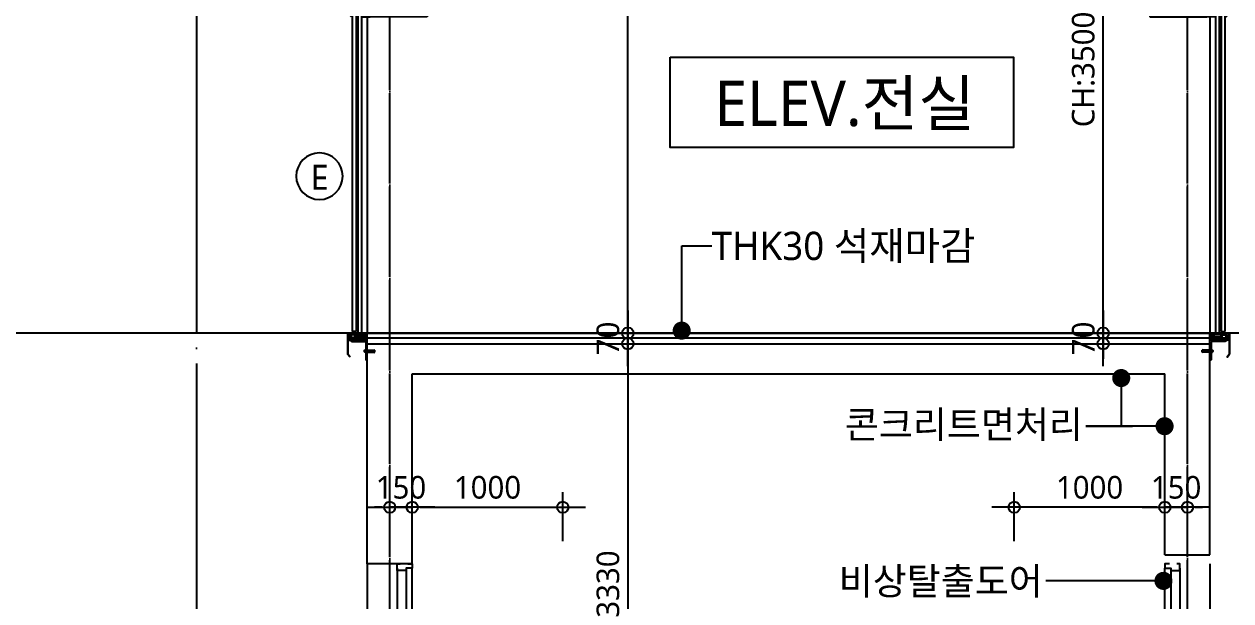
# Model space of a CAD drawing. Header units: millimetres. Extents: x 81033 to 452328, y -17390 to 42241.
# Drawn here: x 385356 to 393374, y 6438 to 10264 of the extents above; entities that cross this region are included whole.
import ezdxf
from ezdxf.enums import TextEntityAlignment as Align

# ---------------------------------------------------------------- set-up
doc = ezdxf.new("R2010")
doc.units = ezdxf.units.MM
doc.header["$LTSCALE"] = 100
doc.header["$MEASUREMENT"] = 0
doc.header["$PDSIZE"] = -10
doc.linetypes.add('CEN', pattern=[62, 60, -1, 0, -1])
doc.layers.get('0').update_dxf_attribs({"linetype": 'CONTINUOUS'})
doc.layers.get('Defpoints').update_dxf_attribs({"color": 171, "linetype": 'CONTINUOUS'})
doc.layers.add('1-골조', color=2, linetype='CONTINUOUS', lineweight=0)
for name, color, linetype in [('A-CORE-ELEV', 5, 'CONTINUOUS'), ('A-DOOR', 4, 'CONTINUOUS'), ('A-FIN-6', 6, 'CONTINUOUS'), ('A-SYM', 7, 'CONTINUOUS'), ('CEN', 1, 'CEN'), ('CEN(ST)', 1, 'CEN'), ('CON', 2, 'CONTINUOUS'), ('FIN', 8, 'CONTINUOUS'), ('NDIM', 7, 'CONTINUOUS'), ('TEXT(MIN)', 7, 'CONTINUOUS'), ('TEXT(NOTE小)', 1, 'CONTINUOUS'), ('TEXT(노트)', 7, 'CONTINUOUS'), ('TEXT(실명)', 3, 'CONTINUOUS'), ('XREF', 7, 'CONTINUOUS')]:
    doc.layers.add(name, color=color, linetype=linetype)
doc.styles.add('CGS', font='cgse', dxfattribs={"bigfont": 'cgs'})
doc.styles.add('나눔바른고딕', font='NanumBarunGothic.ttf')
doc.dimstyles.new('NDIM 1200', dxfattribs={"dimscale": 75, "dimtxt": 3, "dimasz": 1, "dimexe": 2, "dimexo": 2, "dimgap": 1, "dimtad": 1, "dimdec": 0, "dimdsep": 46, "dimtxsty": 'CGS', "dimblk": 'DOT0', "dimcen": 1, "dimdle": 8, "dimclrd": 256, "dimclre": 256, "dimclrt": 256, "dimadec": 0, "dimazin": 0, "dimtfac": 1, "dimtdec": 0, "dimtix": 1, "dimtmove": 2, "dimatfit": 3, "dimldrblk": 'DOT0', "dimfxl": 1, "dimtolj": 1, "dimtzin": 0, "dimlwd": -1, "dimlwe": -1, "dimarcsym": 0})

# ---------------------------------------------------------------- blocks, each defined once
blk = doc.blocks.new('A$C25f2d0dc')
at = {"layer": '1-골조'}
blk.add_line((0, 0), (300, 0), dxfattribs=at)
at = {"layer": 'A-CORE-ELEV', "color": 6, "linetype": 'Continuous'}
for p, q in [((-120, 45), (-120, 86)), ((-117, 45), (-117, 86)), ((-31, 90), (-116, 90)), ((-31, 87), (-116, 87)), ((-30, -10), (-30, 86)), ((-27, -10), (-27, 86)), ((-13.1, 128.2), (-14, 129)), ((-14, 127.5), (-13.1, 128.2)), ((-13.1, 121.5), (-14, 122.3)), ((-13.1, 121.5), (-14, 120.7)), ((-13.1, 128.2), (-7.2, 128.2)), ((-7.2, 121.5), (-13.1, 121.5)), ((-6, 132.1), (46.7, 134.6)), ((-6, 132.1), (50.8, 132.1)), ((-6, 117.7), (46.7, 115.3)), ((-6, 117.7), (50.8, 117.7)), ((46.7, 115.3), (46.7, 134.6)), ((50.8, 117.7), (50.8, 132.1)), ((-120, 78.4), (-121.5, 78.4)), ((-121.5, 78.4), (-121.5, -39.1)), ((-120, 78.4), (-120, -39.1)), ((-117, 45), (-120, 45)), ((-30, 10), (-31.5, 10)), ((-31.5, -45), (-31.5, 10)), ((-30, -45), (-30, 10)), ((-9.5, 2), (-30, 2)), ((0, 15), (-9.5, 2)), ((-104.7, -60), (-120.9, -40.7)), ((-103.6, -59), (-119.8, -39.7)), ((-104.7, -60), (-103.6, -59)), ((-30, -45), (-31.5, -45)), ((-27, -10), (-30, -10)), ((-28.5, -31.5), (18.5, -31.5)), ((-28.5, -34.5), (18.5, -34.5)), ((0, -2216.4), (0, -2160)), ((-130, -2165), (-130, -2299.6)), ((-128.5, -2165), (-128.5, -2299.1)), ((-3.5, -2190), (-128.5, -2190)), ((-128.5, -2206.4), (-3.5, -2206.4)), ((-125.5, -2193), (-125.5, -2203.4)), ((-6.5, -2193), (-125.5, -2193)), ((-125.5, -2203.4), (-6.5, -2203.4)), ((-6.5, -2193), (-6.5, -2203.4)), ((-3.5, -2190), (-3.5, -2206.4)), ((-113.5, -2319.4), (-130, -2299.6)), ((-112.3, -2318.4), (-128.5, -2299.1)), ((-113.5, -2319.4), (-112.3, -2318.4)), ((-15.1, -2275.9), (-16, -2275.1)), ((-16, -2276.6), (-15.1, -2275.9)), ((-15.1, -2282.6), (-16, -2281.8)), ((-15.1, -2282.6), (-16, -2283.3)), ((-15.1, -2275.9), (-9.2, -2275.9)), ((-9.2, -2282.6), (-15.1, -2282.6)), ((-8, -2271.9), (46.7, -2269.5)), ((-8, -2271.9), (50.8, -2271.9)), ((-8, -2286.3), (46.7, -2288.8)), ((-8, -2286.3), (50.8, -2286.3)), ((46.7, -2288.8), (46.7, -2269.5)), ((50.8, -2286.3), (50.8, -2271.9))]:
    blk.add_line(p, q, dxfattribs=at)
at = {"layer": 'A-CORE-ELEV', "color": 4, "linetype": 'Continuous'}
for p, q in [((-98.6, -45), (-98.6, -2149)), ((-98.6, -45), (-73.6, -45)), ((-73.6, -45), (-73.6, -2149)), ((-61.5, -45), (-61.5, -2163.1)), ((-61.5, -45), (-36.5, -45)), ((-36.5, -45), (-36.5, -2163.1)), ((-73.6, -2149), (-98.6, -2149)), ((-36.5, -2163.1), (-61.5, -2163.1))]:
    blk.add_line(p, q, dxfattribs=at)
at = {"layer": 'A-CORE-ELEV', "color": 9, "linetype": 'Continuous'}
blk.add_line((0, -60), (0, -2160), dxfattribs=at)
at = {"layer": 'A-CORE-ELEV', "color": 6, "linetype": 'Continuous'}
for points in [[(-65, 90), (0, 90), (0, 155), (-2, 155, 0.414214), (-6, 151), (-6, 100, -0.414214), (-10, 96), (-61, 96, 0.414214), (-65, 92)], [(16.6, -27, -0.414214), (18.6, -29), (18.6, -30), (-6.4, -30), (-6.4, 2), (-5.4, 2, -0.414214), (-3.4, 0), (-3.4, -25, 0.414214), (-1.4, -27)], [(-8, -2220.4), (-8, -2334, 0.414214), (-2, -2340), (0, -2340), (0, -2206.4), (-108.5, -2206.4), (-108.5, -2208.4, 0.414214), (-102.5, -2214.4), (-14, -2214.4, -0.414214)]]:
    blk.add_lwpolyline(points, format="xyb", close=True, dxfattribs=at)
for points in [[(-14, 128.1), (-17.7, 128.1), (-17.7, 121.5), (-14, 121.5)], [(-7.2, 117.9), (-13.1, 117.9), (-14, 118.9), (-14, 131.1), (-13.1, 132), (-7.2, 132)], [(-6, 115.6), (-7.2, 115.6), (-7.2, 134.3), (-6, 134.3)], [(-16, -2276), (-19.7, -2276), (-19.7, -2282.6), (-16, -2282.6)], [(-9.2, -2286.2), (-15.1, -2286.2), (-16, -2285.2), (-16, -2273), (-15.1, -2272.1), (-9.2, -2272.1)], [(-8, -2288.5), (-9.2, -2288.5), (-9.2, -2269.8), (-8, -2269.8)]]:
    blk.add_lwpolyline(points, dxfattribs=at)
for points in [[(18.5, -58.5), (-28.5, -58.5), (-28.5, -31.5), (-20, -31.5), (-20, -30), (-30, -30), (-30, -60), (20, -60), (20, -30), (10, -30), (10, -31.5), (18.5, -31.5)], [(-106.4, -2160), (-100.7, -2160), (-100.7, -2162), (-95, -2162), (-95, -2160), (-89.4, -2160), (-89.4, -2162), (-83.7, -2162), (-83.7, -2160), (-78, -2160), (-78, -2162), (-72.4, -2162), (-72.4, -2160), (-63.5, -2160), (-63.5, -2171), (-32.7, -2171), (-32.7, -2160), (-5, -2160), (-5, -2165), (-10, -2165), (-10, -2176), (-5, -2176), (-5, -2185), (-15, -2185), (-15, -2171), (-26.7, -2171), (-26.7, -2185), (-82, -2185), (-82, -2176), (-72, -2176), (-72, -2171), (-115, -2171), (-115, -2176), (-105, -2176), (-105, -2185), (-128.5, -2185), (-128.5, -2165), (-130, -2165), (-130, -2162.5), (-127.5, -2160), (-112, -2160), (-112, -2162), (-106.4, -2162)]]:
    blk.add_lwpolyline(points, close=True, dxfattribs=at)
blk.add_circle((-2.5, -2166), 2.5, dxfattribs=at)
for centre, radius, start, end in [((-116, 86), 4, 90, 180), ((-116, 86), 1, 90, 180), ((-31, 86), 4, 0, 90), ((-31, 86), 1, 0, 90), ((-119, -39.1), 2.5, 180, 220), ((-119, -39.1), 1, 180, 220), ((-2.5, -2157.4), 3.63, 226.39718, 313.60282)]:
    blk.add_arc(centre, radius, start, end, dxfattribs=at)
at = {"layer": 'A-FIN-6'}
for p, q in [((398, -12), (-6, -12)), ((400, -10), (-5.5, -10)), ((398, -58), (20, -58)), ((400, -60), (20, -60)), ((398, -12), (398, -58)), ((400, -10), (400, -60))]:
    blk.add_line(p, q, dxfattribs=at)
blk = doc.blocks.new('DOT0')
blk.add_line((-3, 0), (3, 0))
at = {"color": 6}
blk.add_circle((0, 0), 0.75, dxfattribs=at)
blk = doc.blocks.new('*D1047')
at = {"layer": 'Defpoints', "color": 0, "ltscale": 0.4, "transparency": 16777216}
for p in [(392100.5, 11713.9), (392525.5, 11713.9), (392100.5, 8213.9)]:
    blk.add_point(p, dxfattribs=at)
at = {"layer": 'NDIM', "ltscale": 0.4, "transparency": 16777216}
for p, q in [((392200.5, 11713.9), (392625.5, 11713.9)), ((392525.5, 8263.9), (392525.5, 11663.9)), ((392200.5, 8213.9), (392625.5, 8213.9))]:
    blk.add_line(p, q, dxfattribs=at)
at = {"layer": 'NDIM', "ltscale": 0.4, "transparency": 16777216, "xscale": 50, "yscale": 50, "zscale": 50}
for p, rotation in [((392525.5, 11713.9), 90), ((392525.5, 8213.9), 270)]:
    blk.add_blockref('DOT0', p, dxfattribs=dict(at, rotation=rotation))
at = {"layer": 'NDIM', "ltscale": 0.4, "transparency": 16777216, "insert": (392393.9, 9963.9), "char_height": 150, "attachment_point": 5, "rotation": 90, "style": '나눔바른고딕'}
blk.add_mtext('\\A1;CH:3500', dxfattribs=at)
blk = doc.blocks.new('*D1048')
at = {"layer": 'Defpoints', "color": 0, "ltscale": 0.4, "transparency": 16777216}
for p in [(392100.5, 8213.9), (392100.5, 8143.9), (392525.5, 8143.9)]:
    blk.add_point(p, dxfattribs=at)
at = {"layer": 'NDIM', "ltscale": 0.4, "transparency": 16777216}
for p, q in [((392525.5, 8263.9), (392525.5, 8313.9)), ((392200.5, 8213.9), (392625.5, 8213.9)), ((392525.5, 8213.9), (392525.5, 8143.9)), ((392200.5, 8143.9), (392625.5, 8143.9)), ((392525.5, 8093.9), (392525.5, 8043.9))]:
    blk.add_line(p, q, dxfattribs=at)
at = {"layer": 'NDIM', "ltscale": 0.4, "transparency": 16777216, "xscale": 50, "yscale": 50, "zscale": 50}
for p, rotation in [((392525.5, 8213.9), 270), ((392525.5, 8143.9), 90)]:
    blk.add_blockref('DOT0', p, dxfattribs=dict(at, rotation=rotation))
at = {"layer": 'NDIM', "ltscale": 0.4, "transparency": 16777216, "insert": (392394, 8178.9), "char_height": 150, "attachment_point": 5, "rotation": 90, "style": '나눔바른고딕'}
blk.add_mtext('\\A1;70', dxfattribs=at)
blk = doc.blocks.new('*D1049')
at = {"layer": 'Defpoints', "color": 0, "ltscale": 0.4, "transparency": 16777216}
for p in [(388942.3, 14883.9), (389367.3, 14883.9), (388942.3, 8213.9)]:
    blk.add_point(p, dxfattribs=at)
at = {"layer": 'NDIM', "ltscale": 0.4, "transparency": 16777216}
for p, q in [((389042.3, 14883.9), (389467.3, 14883.9)), ((389367.3, 8263.9), (389367.3, 14833.9)), ((389042.3, 8213.9), (389467.3, 8213.9))]:
    blk.add_line(p, q, dxfattribs=at)
at = {"layer": 'NDIM', "ltscale": 0.4, "transparency": 16777216, "xscale": 50, "yscale": 50, "zscale": 50}
for p, rotation in [((389367.3, 14883.9), 90), ((389367.3, 8213.9), 270)]:
    blk.add_blockref('DOT0', p, dxfattribs=dict(at, rotation=rotation))
at = {"layer": 'NDIM', "ltscale": 0.4, "transparency": 16777216, "insert": (389235.7, 11268.5), "char_height": 150, "attachment_point": 5, "rotation": 90, "style": '나눔바른고딕'}
blk.add_mtext('\\A1;6670', dxfattribs=at)
blk = doc.blocks.new('*D1050')
at = {"layer": 'Defpoints', "color": 0, "ltscale": 0.4, "transparency": 16777216}
for p in [(388942.3, 8213.9), (388942.3, 8143.9), (389367.3, 8143.9)]:
    blk.add_point(p, dxfattribs=at)
at = {"layer": 'NDIM', "ltscale": 0.4, "transparency": 16777216}
for p, q in [((389367.3, 8263.9), (389367.3, 8313.9)), ((389042.3, 8213.9), (389467.3, 8213.9)), ((389367.3, 8213.9), (389367.3, 8143.9)), ((389042.3, 8143.9), (389467.3, 8143.9)), ((389367.3, 8093.9), (389367.3, 8043.9))]:
    blk.add_line(p, q, dxfattribs=at)
at = {"layer": 'NDIM', "ltscale": 0.4, "transparency": 16777216, "xscale": 50, "yscale": 50, "zscale": 50}
for p, rotation in [((389367.3, 8213.9), 270), ((389367.3, 8143.9), 90)]:
    blk.add_blockref('DOT0', p, dxfattribs=dict(at, rotation=rotation))
at = {"layer": 'NDIM', "ltscale": 0.4, "transparency": 16777216, "insert": (389235.8, 8178.9), "char_height": 150, "attachment_point": 5, "rotation": 90, "style": '나눔바른고딕'}
blk.add_mtext('\\A1;70', dxfattribs=at)
blk = doc.blocks.new('ELEV비상도어1')
at = {"color": 252, "linetype": 'Continuous'}
for p, q in [((162555.6, 62412), (162555.6, 63062)), ((162585.6, 63062), (162555.6, 63062)), ((162585.6, 63032), (162555.6, 63032)), ((162558.6, 62412), (162558.6, 63062)), ((162582.6, 62412), (162582.6, 63062)), ((162585.6, 62412), (162585.6, 63062)), ((162585.6, 62752), (162555.6, 62752)), ((162585.6, 62722), (162555.6, 62722)), ((162585.6, 62442), (162555.6, 62442)), ((162585.6, 62412), (162555.6, 62412))]:
    blk.add_line(p, q, dxfattribs=at)
at = {"layer": 'A-DOOR', "color": 8, "linetype": 'Continuous'}
for p, q in [((162585.6, 64182), (162585.6, 62382)), ((162785.6, 64152), (162785.6, 62412))]:
    blk.add_line(p, q, dxfattribs=at)
at = {"layer": 'A-DOOR', "linetype": 'Continuous'}
for points in [[(162855.6, 64182), (162885.6, 64182), (162885.6, 64152), (162845.6, 64152), (162845.6, 64137), (162785.6, 64137), (162785.6, 64152), (162785.6, 64182), (162805.6, 64182)], [(162855.6, 62382), (162885.6, 62382), (162885.6, 62412), (162845.6, 62412), (162845.6, 62427), (162785.6, 62427), (162785.6, 62412), (162785.6, 62382), (162805.6, 62382)]]:
    blk.add_lwpolyline(points, dxfattribs=at)
blk.add_lwpolyline([(162885.6, 64152), (162845.6, 64152), (162845.6, 62412), (162885.6, 62412)], close=True, dxfattribs=at)
blk = doc.blocks.new('*D1081')
at = {"layer": 'Defpoints', "color": 0, "ltscale": 0.4, "transparency": 16777216}
for p in [(388942.3, 8213.9, 0), (388942.3, 4883.9, 0), (389367.3, 4883.9, 0)]:
    blk.add_point(p, dxfattribs=at)
at = {"layer": 'NDIM', "ltscale": 0.4, "transparency": 16777216}
for p, q in [((389042.3, 8213.9, 0), (389467.3, 8213.9, 0)), ((389367.3, 8163.9, 0), (389367.3, 4933.9, 0)), ((389042.3, 4883.9, 0), (389467.3, 4883.9, 0))]:
    blk.add_line(p, q, dxfattribs=at)
at = {"layer": 'NDIM', "ltscale": 0.4, "transparency": 16777216, "xscale": 50, "yscale": 50, "zscale": 50}
for p, rotation in [((389367.3, 8213.9, 0), 90), ((389367.3, 4883.9, 0), 270)]:
    blk.add_blockref('DOT0', p, dxfattribs=dict(at, rotation=rotation))
at = {"layer": 'NDIM', "ltscale": 0.4, "transparency": 16777216, "insert": (389235.7, 6548.9, 0), "char_height": 150, "attachment_point": 5, "rotation": 90, "style": '나눔바른고딕'}
blk.add_mtext('\\A1;3330', dxfattribs=at)
blk = doc.blocks.new('*D1082')
at = {"layer": 'Defpoints', "color": 0, "ltscale": 0.4, "transparency": 16777216}
for p in [(388935.1, 7058.6, 0), (387935.1, 6733.3, 0), (388935.1, 6733.3, 0)]:
    blk.add_point(p, dxfattribs=at)
at = {"layer": 'NDIM', "ltscale": 0.4, "transparency": 16777216}
for p, q in [((387935.1, 6833.3, 0), (387935.1, 7158.6, 0)), ((388935.1, 6833.3, 0), (388935.1, 7158.6, 0)), ((387985.1, 7058.6, 0), (388885.1, 7058.6, 0))]:
    blk.add_line(p, q, dxfattribs=at)
at = {"layer": 'NDIM', "ltscale": 0.4, "transparency": 16777216, "xscale": 50, "yscale": 50, "zscale": 50, "rotation": 180}
blk.add_blockref('DOT0', (387935.1, 7058.6, 0), dxfattribs=at)
at = {"layer": 'NDIM', "ltscale": 0.4, "transparency": 16777216, "xscale": 50, "yscale": 50, "zscale": 50}
blk.add_blockref('DOT0', (388935.1, 7058.6, 0), dxfattribs=at)
at = {"layer": 'NDIM', "ltscale": 0.4, "transparency": 16777216, "insert": (388435.1, 7190, 0), "char_height": 150, "attachment_point": 5, "style": '나눔바른고딕'}
blk.add_mtext('\\A1;1000', dxfattribs=at)
blk = doc.blocks.new('*D1083')
at = {"layer": 'Defpoints', "color": 0, "ltscale": 0.4, "transparency": 16777216}
for p in [(387935.1, 7058.6, 0), (387785.1, 6733.3, 0), (387935.1, 6733.3, 0)]:
    blk.add_point(p, dxfattribs=at)
at = {"layer": 'NDIM', "ltscale": 0.4, "transparency": 16777216}
for p, q in [((387785.1, 6833.3, 0), (387785.1, 7158.6, 0)), ((387935.1, 6833.3, 0), (387935.1, 7158.6, 0)), ((387735.1, 7058.6, 0), (387685.1, 7058.6, 0)), ((387785.1, 7058.6, 0), (387935.1, 7058.6, 0)), ((387985.1, 7058.6, 0), (388035.1, 7058.6, 0))]:
    blk.add_line(p, q, dxfattribs=at)
at = {"layer": 'NDIM', "ltscale": 0.4, "transparency": 16777216, "xscale": 50, "yscale": 50, "zscale": 50}
blk.add_blockref('DOT0', (387785.1, 7058.6, 0), dxfattribs=at)
at = {"layer": 'NDIM', "ltscale": 0.4, "transparency": 16777216, "xscale": 50, "yscale": 50, "zscale": 50, "rotation": 180}
blk.add_blockref('DOT0', (387935.1, 7058.6, 0), dxfattribs=at)
at = {"layer": 'NDIM', "ltscale": 0.4, "transparency": 16777216, "insert": (387860.1, 7190, 0), "char_height": 150, "attachment_point": 5, "style": '나눔바른고딕'}
blk.add_mtext('\\A1;150', dxfattribs=at)
blk = doc.blocks.new('*D1084')
at = {"layer": 'Defpoints', "color": 0, "ltscale": 0.4, "transparency": 16777216}
for p in [(391935.1, 7058.6, 0), (391935.1, 6733.3, 0), (392935.1, 6733.3, 0)]:
    blk.add_point(p, dxfattribs=at)
at = {"layer": 'NDIM', "ltscale": 0.4, "transparency": 16777216}
for p, q in [((391935.1, 6833.3, 0), (391935.1, 7158.6, 0)), ((392935.1, 6833.3, 0), (392935.1, 7158.6, 0)), ((392885.1, 7058.6, 0), (391985.1, 7058.6, 0))]:
    blk.add_line(p, q, dxfattribs=at)
at = {"layer": 'NDIM', "ltscale": 0.4, "transparency": 16777216, "xscale": 50, "yscale": 50, "zscale": 50, "rotation": 180}
blk.add_blockref('DOT0', (391935.1, 7058.6, 0), dxfattribs=at)
at = {"layer": 'NDIM', "ltscale": 0.4, "transparency": 16777216, "xscale": 50, "yscale": 50, "zscale": 50}
blk.add_blockref('DOT0', (392935.1, 7058.6, 0), dxfattribs=at)
at = {"layer": 'NDIM', "ltscale": 0.4, "transparency": 16777216, "insert": (392435.1, 7190, 0), "char_height": 150, "attachment_point": 5, "style": '나눔바른고딕'}
blk.add_mtext('\\A1;1000', dxfattribs=at)
blk = doc.blocks.new('*D1085')
at = {"layer": 'Defpoints', "color": 0, "ltscale": 0.4, "transparency": 16777216}
for p in [(392935.1, 7058.6, 0), (392935.1, 6733.3, 0), (393085.1, 6733.3, 0)]:
    blk.add_point(p, dxfattribs=at)
at = {"layer": 'NDIM', "ltscale": 0.4, "transparency": 16777216}
for p, q in [((392935.1, 6833.3, 0), (392935.1, 7158.6, 0)), ((393085.1, 6833.3, 0), (393085.1, 7158.6, 0)), ((392885.1, 7058.6, 0), (392835.1, 7058.6, 0)), ((393085.1, 7058.6, 0), (392935.1, 7058.6, 0)), ((393135.1, 7058.6, 0), (393185.1, 7058.6, 0))]:
    blk.add_line(p, q, dxfattribs=at)
at = {"layer": 'NDIM', "ltscale": 0.4, "transparency": 16777216, "xscale": 50, "yscale": 50, "zscale": 50}
blk.add_blockref('DOT0', (392935.1, 7058.6, 0), dxfattribs=at)
at = {"layer": 'NDIM', "ltscale": 0.4, "transparency": 16777216, "xscale": 50, "yscale": 50, "zscale": 50, "rotation": 180}
blk.add_blockref('DOT0', (393085.1, 7058.6, 0), dxfattribs=at)
at = {"layer": 'NDIM', "ltscale": 0.4, "transparency": 16777216, "insert": (393010.1, 7190, 0), "char_height": 150, "attachment_point": 5, "style": '나눔바른고딕'}
blk.add_mtext('\\A1;150', dxfattribs=at)
blk = doc.blocks.new('E')
at = {"layer": 'TEXT(NOTE小)'}
blk.add_circle((286.7, -86.2), 154.6, dxfattribs=at)
at = {"layer": 'TEXT(NOTE小)', "style": '나눔바른고딕'}
blk.add_text('E', height=165, dxfattribs=at).set_placement((287.5, -79), align=Align.MIDDLE_CENTER)

msp = doc.modelspace()

# ---------------------------------------------------------------- linework, layer by layer
at = {"ltscale": 10000}
msp.add_lwpolyline([(389648.1, 10046.5), (391929.5, 10046.5), (391929.5, 9446.5), (389648.1, 9446.5)], close=True, dxfattribs=at)
at = {"layer": 'A-SYM', "const_width": 60, "elevation": 0}
msp.add_lwpolyline([(392926, 6600.2, 1), (392926, 6540.2, 1)], format="xyb", close=True, dxfattribs=at)
at = {"layer": 'A-SYM', "elevation": 0}
msp.add_lwpolyline([(392926, 6570.2), (392144.1, 6570.2)], dxfattribs=at)
at = {"layer": 'CEN', "ltscale": 10000}
msp.add_line((402252, 8213.9), (378147.4, 8213.9), dxfattribs=at)
at = {"layer": 'CEN(ST)', "ltscale": 0.1}
for p, q in [((387785.1, -3195), (387785.1, 35527.7)), ((393085.1, -3195), (393085.1, 35527.7))]:
    msp.add_line(p, q, dxfattribs=at)
at = {"layer": 'CEN(ST)'}
msp.add_line((386502.6, 32813.9), (386502.6, -3195), dxfattribs=at)
at = {"layer": 'CON', "ltscale": 10000}
for p, q in [((387635.1, 8143.9), (393235.1, 8143.9)), ((387935.1, 7943.9, 0), (392935.1, 7943.9, 0))]:
    msp.add_line(p, q, dxfattribs=at)
at = {"layer": 'CON', "ltscale": 0.1}
for p, q in [((387635.1, 6683.9, 0), (387635.1, 8143.9, 0)), ((393235.1, 6743.9, 0), (393235.1, 8143.9, 0)), ((387935.1, 6683.9, 0), (387935.1, 7943.9, 0)), ((392935.1, 6743.9, 0), (392935.1, 7943.9, 0)), ((392935.1, 6743.9, 0), (393235.1, 6743.9, 0)), ((387935.1, 6683.9, 0), (387635.1, 6683.9, 0))]:
    msp.add_line(p, q, dxfattribs=at)
at = {"layer": 'FIN', "ltscale": 10000}
for p, q in [((387635.1, 8213.9), (393235.1, 8213.9)), ((387635.1, 8183.9), (393235.1, 8183.9))]:
    msp.add_line(p, q, dxfattribs=at)

# ---------------------------------------------------------------- block references
msp.add_blockref('ELEV비상도어1', (225049.5, -57498, 0))
at = {"xscale": -1}
msp.add_blockref('ELEV비상도어1', (555820.7, -57498, 0), dxfattribs=at)
at = {"layer": 'CEN(ST)', "xscale": -1, "rotation": 180}
msp.add_blockref('E', (387031.7, 9169.5), dxfattribs=at)
at = {"layer": 'XREF'}
msp.add_blockref('A$C25f2d0dc', (387635.1, 10373.9), dxfattribs=at)
at = {"layer": 'XREF', "xscale": -1}
msp.add_blockref('A$C25f2d0dc', (393235.1, 10373.9), dxfattribs=at)

# ---------------------------------------------------------------- texts
at = {"layer": 'TEXT(MIN)', "style": '나눔바른고딕'}
msp.add_text('콘크리트면처리', height=180, rotation=360, dxfattribs=at).set_placement((392390.8, 7608, 0), align=Align.MIDDLE_RIGHT)
msp.add_text('비상탈출도어', height=180, dxfattribs=at).set_placement((390768.8, 6568.6, 0), align=Align.MIDDLE_LEFT)
at = {"layer": 'TEXT(노트)', "style": '나눔바른고딕'}
msp.add_text('THK30 석재마감', height=187.5, dxfattribs=at).set_placement((389925.2, 8793.1), align=Align.MIDDLE_LEFT)
at = {"layer": 'TEXT(실명)', "style": '나눔바른고딕'}
msp.add_text('ELEV.전실', height=300, dxfattribs=at).set_placement((390808.2, 9744.7), align=Align.MIDDLE)

# ---------------------------------------------------------------- dimensions: what is measured, and where the dimension line sits
at = {"layer": 'NDIM', "ltscale": 0.4}
dim = msp.add_linear_dim(base=(389367.3, 14883.9), p1=(388942.3, 8213.9), p2=(388942.3, 14883.9), angle=90, dimstyle='NDIM 1200', override={"dimscale": 50, "dimtxsty": '나눔바른고딕'}, dxfattribs=at)
dim.commit()
dim.dimension.update_dxf_attribs({"geometry": '*D1049', "text_midpoint": (389235.7, 11268.5), "dimtype": 160})
dim = msp.add_linear_dim(base=(392525.5, 11713.9), p1=(392100.5, 8213.9), p2=(392100.5, 11713.9), angle=90, text='CH:<>', dimstyle='NDIM 1200', override={"dimscale": 50, "dimtxsty": '나눔바른고딕'}, dxfattribs=at)
dim.commit()
dim.dimension.update_dxf_attribs({"geometry": '*D1047', "text_midpoint": (392393.9, 9963.9)})
for base, p1, p2, angle, picture, middle in [((389367.3, 8143.9), (388942.3, 8213.9), (388942.3, 8143.9), 270, '*D1050', (389235.8, 8178.9)), ((389367.3, 4883.9, 0), (388942.3, 8213.9, 0), (388942.3, 4883.9, 0), 270, '*D1081', (389235.7, 6548.9, 0)), ((392525.5, 8143.9), (392100.5, 8213.9), (392100.5, 8143.9), 270, '*D1048', (392394, 8178.9)), ((391935.1, 7058.6, 0), (392935.1, 6733.3, 0), (391935.1, 6733.3, 0), 180, '*D1084', (392435.1, 7190, 0)), ((392935.1, 7058.6, 0), (393085.1, 6733.3, 0), (392935.1, 6733.3, 0), 180, '*D1085', (393010.1, 7190, 0))]:
    dim = msp.add_linear_dim(base=base, p1=p1, p2=p2, angle=angle, dimstyle='NDIM 1200', override={"dimscale": 50, "dimtxsty": '나눔바른고딕'}, dxfattribs=at)
    dim.commit()
    dim.dimension.update_dxf_attribs({"geometry": picture, "text_midpoint": middle})
for base, p1, p2, picture, middle in [((387935.1, 7058.6, 0), (387785.1, 6733.3, 0), (387935.1, 6733.3, 0), '*D1083', (387860.1, 7190, 0)), ((388935.1, 7058.6, 0), (387935.1, 6733.3, 0), (388935.1, 6733.3, 0), '*D1082', (388435.1, 7190, 0))]:
    dim = msp.add_linear_dim(base=base, p1=p1, p2=p2, dimstyle='NDIM 1200', override={"dimscale": 50, "dimtxsty": '나눔바른고딕'}, dxfattribs=at)
    dim.commit()
    dim.dimension.update_dxf_attribs({"geometry": picture, "text_midpoint": middle})

# ---------------------------------------------------------------- leaders
at = {"layer": 'NDIM', "ltscale": 10000}
for points in [[(389725.2, 8230.8), (389725.2, 8793.1), (389925.2, 8793.1)], [(392645.5, 7916.1, 0), (392645.5, 7596.5, 0), (392445.5, 7596.5, 0)], [(392933.6, 7596.5, 0), (392409.3, 7596.5, 0), (392720.5, 7596.5, 0)]]:
    msp.add_leader(points, dimstyle='NDIM 1200', override={"dimscale": 120, "dimasz": 1, "dimgap": 1, "dimtad": 0, "dimldrblk": 'Dot'}, dxfattribs=at)

doc.saveas('drawing.dxf')
